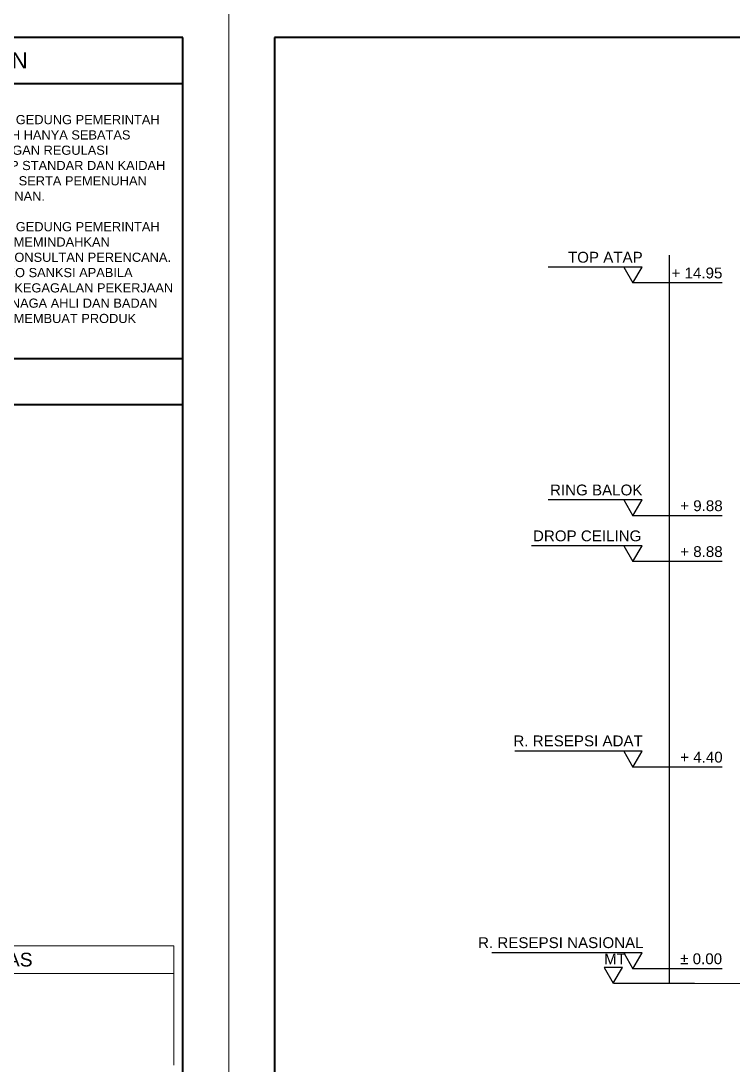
# Model space of a CAD drawing. Header units: inches. Extents: x 249 to 1192, y -18 to 440.
# Drawn here: x 664.69 to 680.21, y 257.09 to 279.85 of the extents above; entities that cross this region are included whole.
import ezdxf
from ezdxf.enums import TextEntityAlignment as Align

# ---------------------------------------------------------------- set-up
doc = ezdxf.new("R2010")
doc.units = ezdxf.units.IN
doc.header["$MEASUREMENT"] = 0
for name, color, linetype, lineweight in [('GRS KOP', 1, 'Continuous', 40), ('KOP', 7, 'Continuous', 20), ('KUSEN', 16, 'Continuous', 15), ('LANTAI', 135, 'Continuous', 9), ('TEXT (KET. POTONGAN)', 65, 'Continuous', 30), ('TEXT (KETERANGAN)', 7, 'Continuous', 25)]:
    doc.layers.add(name, color=color, linetype=linetype, lineweight=lineweight)
doc.styles.add('ARIAL', font='arial.ttf')
doc.styles.get("Standard").update_dxf_attribs({"font": 'arial.ttf'})

# ---------------------------------------------------------------- blocks, each defined once
blk = doc.blocks.new('KOP-ARS')
at = {"layer": 'GRS KOP'}
for p, q in [((83, 54), (1, 54)), ((1, 54), (1, 1)), ((83, 1), (83, 54)), ((73, 53), (83, 53)), ((73, 47), (83, 47)), ((73, 46), (83, 46))]:
    blk.add_line(p, q, dxfattribs=at)
at = {"layer": 'KOP'}
for p, q in [((82.8, 34.2), (73.2, 34.2)), ((82.8, 31.6), (82.8, 34.2)), ((82.8, 33.6), (73.2, 33.6))]:
    blk.add_line(p, q, dxfattribs=at)
blk.add_lwpolyline([(0, 0), (84, 0), (84, 55), (0, 55)], close=True, dxfattribs=at)
for s, height, p in [('KETERANGAN ', 0.35, (78, 53.5)), ('PEMBERI TUGAS', 0.3, (78, 33.9))]:
    blk.add_text(s, height=height, dxfattribs=at).set_placement(p, align=Align.MIDDLE)
at = {"layer": 'KOP', "insert": (73.2, 49.875), "char_height": 0.2, "width": 9.6, "attachment_point": 4}
blk.add_mtext('\\pi-0.6,l0.6,t0.6;1.^IPENGESAHAN  DINAS PERUMAHAN DAN GEDUNG PEMERINTAH DAERAH PROVINSI DKI JAKARTA ADALAH HANYA SEBATAS KONTROL TERHADAP KESESUAIAN DENGAN REGULASI PERIZINAN DAN PEMENUHAN TERHADAP STANDAR DAN KAIDAH TEKNIS PERENCANAAN YANG BERLAKU, SERTA PEMENUHAN TERHADAP KEBUTUHAN FUNGSI BANGUNAN.\\P\\P2.^IPENGESAHAN  DINAS PERUMAHAN DAN GEDUNG PEMERINTAH DAERAH PROVINSI DKI JAKARTA, TIDAK MEMINDAHKAN TANGGUNG JAWAB PROFESI SEBAGAI KONSULTAN PERENCANA. TANGGUNG JAWAB PROFESI DAN RESIKO SANKSI APABILA TERJADI KEGAGALAN BANGUNAN ATAU KEGAGALAN PEKERJAAN KONSTRUKSI TETAP MELEKAT PADA TENAGA AHLI DAN BADAN USAHA KONSULTAN PERENCANA YANG MEMBUAT PRODUK PERENCANAAN.', dxfattribs=at)
at = {"layer": 'KOP'}
for tag, height, p in [('SUKMA', 0.2, (78, 9.9)), ('1:100', 0.25, (81.3, 5.5)), ('1:100', 0.25, (81.3, 4.9)), ('1:100', 0.25, (81.3, 4.3)), ('AR-01', 0.35, (78.15, 2.7)), ('10', 0.35, (81.3, 2.7)), ('2012', 0.35, (81.3, 1.7))]:
    blk.add_attdef(tag, text='', height=height, dxfattribs=at).set_placement(p, align=Align.MIDDLE)
for p in [(73.7, 5.325), (73.7, 4.725), (73.7, 4.125)]:
    blk.add_attdef('-', p, '', height=0.35, dxfattribs=at)
blk = doc.blocks.new('POTONGAN AA')
at = {"layer": 'LANTAI'}
blk.add_lwpolyline([(674.855, 123.388), (677.858, 123.388)], dxfattribs=at)

msp = doc.modelspace()

# ---------------------------------------------------------------- linework, layer by layer
at = {"layer": 'TEXT (KET. POTONGAN)'}
for points in [[(678.8267, 258.8697), (678.8267, 274.7433)], [(678.2279, 274.484), (676.18, 274.484)], [(679.9763, 274.1384), (678.0284, 274.1384)], [(678.2279, 269.4103), (676.18, 269.4103)], [(679.9763, 269.0647), (678.0284, 269.0647)], [(678.2279, 268.4103), (675.8188, 268.4103)], [(679.9763, 268.0647), (678.0284, 268.0647)], [(678.2279, 263.9303), (675.4551, 263.9303)], [(679.9763, 263.5847), (678.0284, 263.5847)], [(678.2279, 259.5353), (674.9545, 259.5353)], [(679.9763, 259.1897), (678.0284, 259.1897)], [(679.3737, 258.8697), (677.6028, 258.8697)]]:
    msp.add_lwpolyline(points, dxfattribs=at)
at = {"layer": 'TEXT (KET. POTONGAN)', "color": 1}
for points in [[(678.0284, 274.1384), (678.2279, 274.484), (677.8289, 274.484)], [(678.0284, 269.0647), (678.2279, 269.4103), (677.8289, 269.4103)], [(678.0284, 268.0647), (678.2279, 268.4103), (677.8289, 268.4103)], [(678.0284, 263.5847), (678.2279, 263.9303), (677.8289, 263.9303)], [(678.0284, 259.1897), (678.2279, 259.5353), (677.8289, 259.5353)], [(677.6005, 258.8717), (677.8, 259.2173), (677.401, 259.2173)]]:
    msp.add_lwpolyline(points, close=True, dxfattribs=at)

# ---------------------------------------------------------------- block references
at = {"layer": 'KOP'}
for p in [(585.2179, 225.4885), (669.2179, 225.4885)]:
    msp.add_blockref('KOP-ARS', p, dxfattribs=at)
at = {"layer": 'KUSEN'}
msp.add_blockref('POTONGAN AA', (4.5189, 135.4814), dxfattribs=at)

# ---------------------------------------------------------------- texts
at = {"layer": 'TEXT (KETERANGAN)', "style": 'ARIAL'}
for s, height, p in [('TOP ATAP', 0.23596, (676.6122, 274.5809)), ('+ 14.95', 0.23596, (678.8705, 274.2375)), ('RING BALOK', 0.23596, (676.221, 269.5073)), ('+ 9.88', 0.23596, (679.0591, 269.1638)), ('DROP CEILING', 0.235956, (675.85, 268.5073)), ('+ 8.88', 0.23596, (679.0591, 268.1638)), ('R. RESEPSI ADAT', 0.235956, (675.4233, 264.038)), ('+ 4.40', 0.23596, (679.0591, 263.6838)), ('R. RESEPSI NASIONAL', 0.235956, (674.6529, 259.6395)), ('MT', 0.23596, (677.3998, 259.2842)), ('%%P 0.00', 0.23596, (679.0591, 259.2888))]:
    msp.add_text(s, height=height, dxfattribs=at).set_placement(p)

doc.saveas('drawing.dxf')
